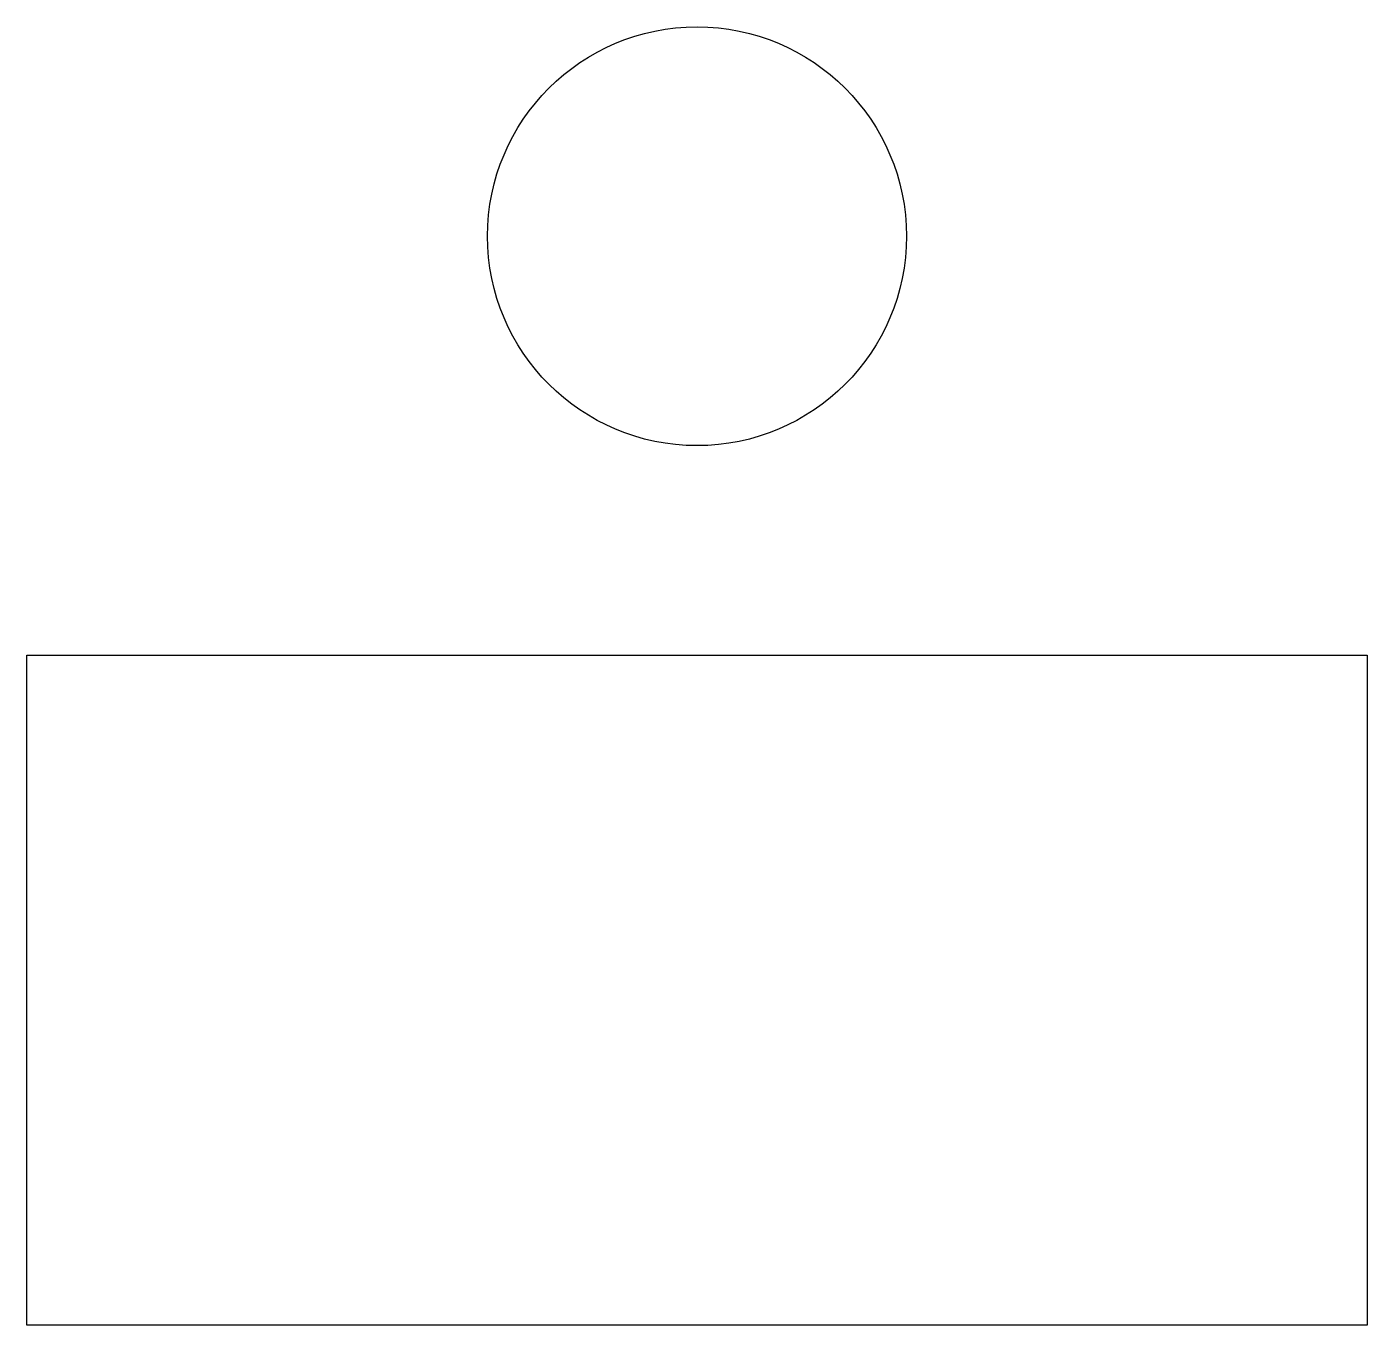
# Model space of a CAD drawing. Extents: x 10 to 90, y 10 to 87.5.
import ezdxf

# ---------------------------------------------------------------- set-up
doc = ezdxf.new("R2010")
doc.units = 0
doc.layers.add('Default_Layer', color=18, linetype='CONTINUOUS')

msp = doc.modelspace()

# ---------------------------------------------------------------- linework, layer by layer
at = {"layer": 'Default_Layer'}
msp.add_lwpolyline([(10, 10), (10, 50), (90, 50), (90, 10), (10, 10)], close=True, dxfattribs=at)
msp.add_circle((50, 75), 12.5, dxfattribs=at)

doc.saveas('drawing.dxf')
